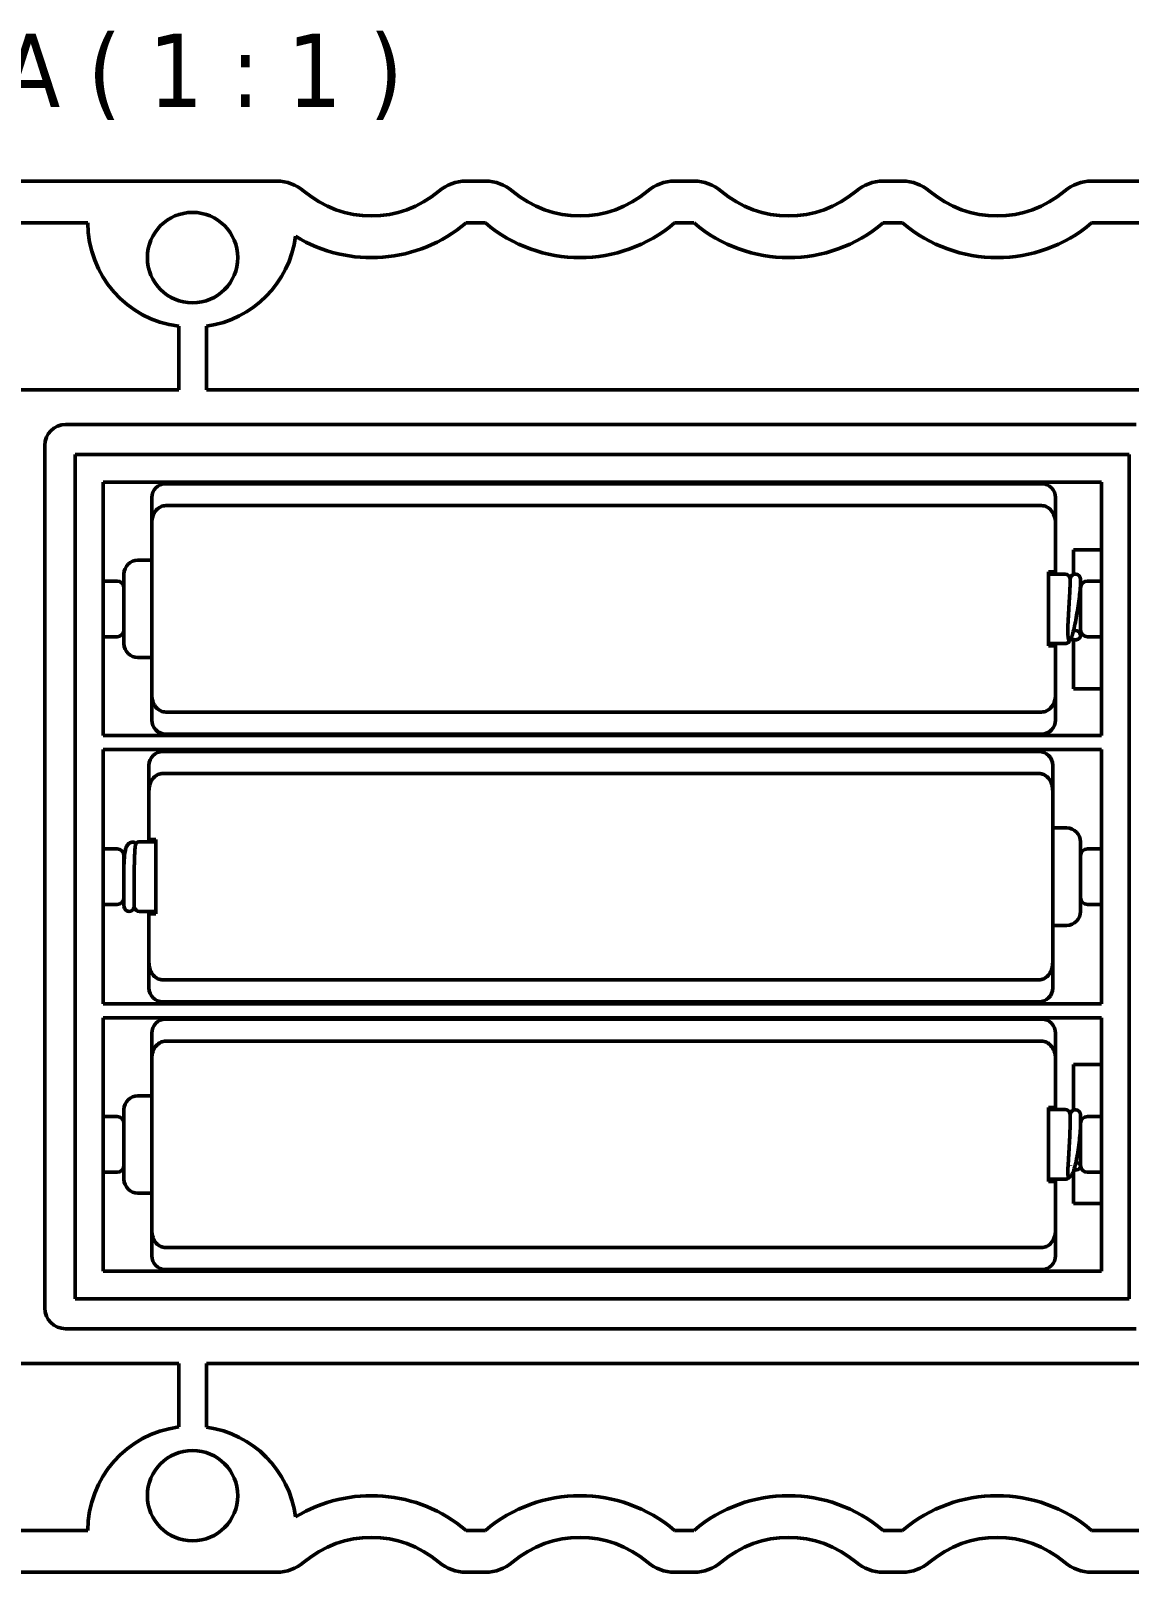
# Model space of a CAD drawing. Header units: millimetres. Extents: x -106 to 841, y -50 to 594.
# Drawn here: x 303.8 to 382.8, y 287.5 to 398.3 of the extents above; entities that cross this region are included whole.
import ezdxf

# ---------------------------------------------------------------- set-up
doc = ezdxf.new("R2010")
doc.units = ezdxf.units.MM
doc.layers.add('Symbol (ISO)', color=7, linetype='Continuous', lineweight=25)
doc.layers.add('Visible (ISO)', color=7, linetype='Continuous', lineweight=50)
doc.styles.add('Label Text (ISO)', font='tahoma.ttf')

msp = doc.modelspace()

# ---------------------------------------------------------------- linework, layer by layer
at = {"layer": 'Visible (ISO)'}
for p, q in [((321.53, 387.518), (233.331, 387.518)), ((336.53, 387.518), (335.132, 387.518)), ((351.53, 387.518), (350.132, 387.518)), ((366.53, 387.518), (365.132, 387.518)), ((413.331, 387.518), (380.132, 387.518)), ((239.831, 384.518), (307.93, 384.518)), ((335.132, 384.518), (336.53, 384.518)), ((350.132, 384.518), (351.53, 384.518)), ((365.132, 384.518), (366.53, 384.518)), ((380.132, 384.518), (406.331, 384.518)), ((314.466, 377.081), (314.466, 372.518)), ((316.466, 372.518), (316.466, 377.09)), ((314.466, 372.518), (302.831, 372.518)), ((387.331, 372.518), (316.466, 372.518)), ((306.331, 370.018), (383.331, 370.018)), ((304.831, 306.518), (304.831, 368.518)), ((382.831, 367.868), (307.031, 367.868)), ((307.031, 367.868), (307.031, 307.168)), ((382.831, 307.168), (382.831, 367.868)), ((309.031, 347.668), (309.031, 365.868)), ((309.031, 365.868), (380.831, 365.868)), ((376.531, 365.768), (313.531, 365.768)), ((380.831, 365.868), (380.831, 347.668)), ((312.531, 362.936), (312.531, 364.768)), ((377.531, 364.768), (377.531, 362.936)), ((376.531, 364.188), (313.531, 364.188)), ((312.531, 362.936), (312.531, 350.6)), ((377.531, 359.434), (377.531, 362.936)), ((312.531, 360.268), (311.531, 360.268)), ((378.831, 361.018), (380.831, 361.018)), ((378.831, 359.247), (378.831, 361.018)), ((310.531, 354.268), (310.531, 359.268)), ((377.031, 354.102), (377.031, 359.434)), ((377.031, 359.434), (377.531, 359.434)), ((378.216, 359.268), (377.031, 359.268)), ((377.531, 359.434), (377.531, 359.268)), ((309.031, 358.768), (310.031, 358.768)), ((378.586, 358.726), (378.586, 358.954)), ((379.331, 358.671), (379.331, 358.893)), ((379.331, 358.268), (379.331, 358.671)), ((379.331, 355.268), (379.331, 358.268)), ((380.831, 358.768), (379.831, 358.768)), ((309.031, 354.768), (310.031, 354.768)), ((379.331, 354.866), (379.331, 355.268)), ((380.831, 354.768), (379.831, 354.768)), ((378.216, 354.268), (377.031, 354.268)), ((377.531, 354.102), (377.031, 354.102)), ((377.531, 354.268), (377.531, 354.102)), ((377.531, 350.6), (377.531, 354.102)), ((378.831, 351.018), (378.831, 354.549)), ((312.531, 353.268), (311.531, 353.268)), ((312.531, 348.768), (312.531, 350.6)), ((377.531, 350.6), (377.531, 348.768)), ((380.831, 351.018), (378.831, 351.018)), ((313.531, 349.349), (376.531, 349.349)), ((380.831, 347.668), (309.031, 347.668)), ((376.531, 347.768), (313.531, 347.768)), ((309.031, 328.368), (309.031, 346.668)), ((309.031, 346.668), (380.831, 346.668)), ((313.331, 346.518), (376.331, 346.518)), ((380.831, 346.668), (380.831, 328.368)), ((312.331, 343.686), (312.331, 345.518)), ((376.331, 344.938), (313.331, 344.938)), ((377.331, 345.518), (377.331, 343.686)), ((312.331, 343.686), (312.331, 340.184)), ((377.331, 331.35), (377.331, 343.686)), ((312.331, 340.184), (312.831, 340.184)), ((312.331, 340.018), (312.331, 340.184)), ((312.831, 340.184), (312.831, 334.852)), ((377.331, 341.018), (378.331, 341.018)), ((309.031, 339.518), (310.031, 339.518)), ((312.831, 340.018), (311.646, 340.018)), ((379.331, 340.018), (379.331, 335.018)), ((380.831, 339.518), (379.831, 339.518)), ((310.531, 339.018), (310.531, 338.145)), ((310.531, 338.145), (310.531, 335.393)), ((311.276, 338.163), (311.276, 335.332)), ((309.031, 335.518), (310.031, 335.518)), ((312.831, 335.018), (311.646, 335.018)), ((312.331, 334.852), (312.331, 335.018)), ((312.831, 334.852), (312.331, 334.852)), ((312.331, 334.852), (312.331, 331.35)), ((380.831, 335.518), (379.831, 335.518)), ((377.331, 334.018), (378.331, 334.018)), ((312.331, 329.518), (312.331, 331.35)), ((377.331, 331.35), (377.331, 329.518)), ((313.331, 330.099), (376.331, 330.099)), ((380.831, 328.368), (309.031, 328.368)), ((313.331, 328.518), (376.331, 328.518)), ((309.031, 309.168), (309.031, 327.368)), ((309.031, 327.368), (380.831, 327.368)), ((376.531, 327.268), (313.531, 327.268)), ((380.831, 327.368), (380.831, 309.168)), ((312.531, 324.436), (312.531, 326.268)), ((377.531, 326.268), (377.531, 324.436)), ((376.531, 325.688), (313.531, 325.688)), ((312.531, 324.436), (312.531, 312.1)), ((377.531, 320.934), (377.531, 324.436)), ((378.831, 324.018), (380.831, 324.018)), ((378.831, 320.747), (378.831, 324.018)), ((312.531, 321.768), (311.531, 321.768)), ((309.031, 320.268), (310.031, 320.268)), ((310.531, 315.768), (310.531, 320.768)), ((377.031, 315.602), (377.031, 320.934)), ((377.031, 320.934), (377.531, 320.934)), ((378.216, 320.768), (377.031, 320.768)), ((377.531, 320.934), (377.531, 320.768)), ((378.586, 319.876), (378.586, 320.454)), ((379.331, 319.832), (379.331, 320.393)), ((380.831, 320.268), (379.831, 320.268)), ((379.331, 319.768), (379.331, 319.832)), ((379.331, 316.768), (379.331, 319.768)), ((309.031, 316.268), (310.031, 316.268)), ((378.831, 314.018), (378.831, 316.366)), ((379.331, 316.705), (379.331, 316.768)), ((380.831, 316.268), (379.831, 316.268)), ((312.531, 314.768), (311.531, 314.768)), ((378.216, 315.768), (377.031, 315.768)), ((377.531, 315.602), (377.031, 315.602)), ((377.531, 315.768), (377.531, 315.602)), ((377.531, 312.1), (377.531, 315.602)), ((380.831, 314.018), (378.831, 314.018)), ((312.531, 310.268), (312.531, 312.1)), ((377.531, 312.1), (377.531, 310.268)), ((313.531, 310.849), (376.531, 310.849)), ((380.831, 309.168), (309.031, 309.168)), ((376.531, 309.268), (313.531, 309.268)), ((307.031, 307.168), (382.831, 307.168)), ((383.331, 305.018), (306.331, 305.018)), ((302.831, 302.518), (314.466, 302.518)), ((314.466, 302.518), (314.466, 297.956)), ((316.466, 297.947), (316.466, 302.518)), ((316.466, 302.518), (387.331, 302.518)), ((307.93, 290.518), (279.831, 290.518)), ((336.53, 290.518), (335.132, 290.518)), ((351.53, 290.518), (350.132, 290.518)), ((366.53, 290.518), (365.132, 290.518)), ((389.831, 290.518), (380.132, 290.518)), ((276.831, 287.518), (321.53, 287.518)), ((335.132, 287.518), (336.53, 287.518)), ((350.132, 287.518), (351.53, 287.518)), ((365.132, 287.518), (366.53, 287.518)), ((380.132, 287.518), (389.831, 287.518))]:
    msp.add_line(p, q, dxfattribs=at)
for centre in [(315.466, 382.018), (315.466, 293.018)]:
    msp.add_circle(centre, 3.25, dxfattribs=at)
for centre, radius, start, end in [((321.53, 384.518), 3, 49.63241, 90), ((328.331, 392.518), 7.5, 229.63241, 310.36759), ((335.132, 384.518), 3, 90, 130.36759), ((336.53, 384.518), 3, 49.63241, 90), ((343.331, 392.518), 7.5, 229.63241, 310.36759), ((350.132, 384.518), 3, 90, 130.36759), ((351.53, 384.518), 3, 49.63241, 90), ((358.331, 392.518), 7.5, 229.63241, 310.36759), ((365.132, 384.518), 3, 90, 130.36759), ((366.53, 384.518), 3, 49.63241, 90), ((373.331, 392.518), 7.5, 229.63241, 310.36759), ((380.132, 384.518), 3, 90, 130.36759), ((315.43, 384.518), 7.5, 180, 262.61146), ((328.331, 392.518), 10.5, 238.64883, 310.36759), ((343.331, 392.518), 10.5, 229.63241, 310.36759), ((358.331, 392.518), 10.5, 229.63241, 310.36759), ((373.331, 392.518), 10.5, 229.63241, 310.36759), ((315.43, 384.518), 7.5, 277.93615, 352.59248), ((306.331, 368.518), 1.5, 90, 180), ((313.531, 364.768), 1, 90, 180), ((376.531, 364.768), 1, 0, 90), ((311.531, 359.268), 1, 90, 180), ((378.216, 358.893), 0.375, 9.36679, 90), ((378.956, 358.893), 0.375, 0, 170.63321), ((310.031, 358.268), 0.5, 0, 90), ((379.831, 358.268), 0.5, 90, 180), ((310.031, 355.268), 0.5, 270, 0), ((379.831, 355.268), 0.5, 180, 270), ((311.531, 354.268), 1, 180, 270), ((378.216, 354.643), 0.375, 270, 341.76229), ((313.531, 348.768), 1, 180, 270), ((376.531, 348.768), 1, 270, 0), ((313.331, 345.518), 1, 90, 180), ((376.331, 345.518), 1, 0, 90), ((378.331, 340.018), 1, 0, 90), ((310.031, 339.018), 0.5, 0, 90), ((311.646, 339.643), 0.375, 90, 131.13989), ((379.831, 339.018), 0.5, 90, 180), ((310.031, 336.018), 0.5, 270, 0), ((379.831, 336.018), 0.5, 180, 270), ((310.906, 335.393), 0.375, 180, 350.63321), ((311.646, 335.393), 0.375, 189.36679, 270), ((378.331, 335.018), 1, 270, 0), ((313.331, 329.518), 1, 180, 270), ((376.331, 329.518), 1, 270, 0), ((313.531, 326.268), 1, 90, 180), ((376.531, 326.268), 1, 0, 90), ((311.531, 320.768), 1, 90, 180), ((310.031, 319.768), 0.5, 0, 90), ((378.216, 320.393), 0.375, 9.36679, 90), ((378.956, 320.393), 0.375, 0, 170.63321), ((379.831, 319.768), 0.5, 90, 180), ((310.031, 316.768), 0.5, 270, 0), ((378.216, 316.143), 0.375, 270, 320.83316), ((379.831, 316.768), 0.5, 180, 270), ((311.531, 315.768), 1, 180, 270), ((313.531, 310.268), 1, 180, 270), ((376.531, 310.268), 1, 270, 0), ((306.331, 306.518), 1.5, 180, 270), ((315.43, 290.518), 7.5, 97.38854, 180), ((315.43, 290.518), 7.5, 7.40752, 82.06385), ((328.331, 282.518), 10.5, 49.63241, 121.35117), ((343.331, 282.518), 10.5, 49.63241, 130.36759), ((358.331, 282.518), 10.5, 49.63241, 130.36759), ((373.331, 282.518), 10.5, 49.63241, 130.36759), ((328.331, 282.518), 7.5, 49.63241, 130.36759), ((343.331, 282.518), 7.5, 49.63241, 130.36759), ((358.331, 282.518), 7.5, 49.63241, 130.36759), ((373.331, 282.518), 7.5, 49.63241, 130.36759), ((321.53, 290.518), 3, 270, 310.36759), ((335.132, 290.518), 3, 229.63241, 270), ((336.53, 290.518), 3, 270, 310.36759), ((350.132, 290.518), 3, 229.63241, 270), ((351.53, 290.518), 3, 270, 310.36759), ((365.132, 290.518), 3, 229.63241, 270), ((366.53, 290.518), 3, 270, 310.36759), ((380.132, 290.518), 3, 229.63241, 270)]:
    msp.add_arc(centre, radius, start, end, dxfattribs=at)
for centre, ratio, start_param, end_param in [((378.956, 354.866), 0.895277, 3.7932304, 8.2245384), ((378.956, 316.705), 0.7356082, 4.4415493, 7.7472618)]:
    msp.add_ellipse(centre, major_axis=(0.375, 0), ratio=ratio, start_param=start_param, end_param=end_param, dxfattribs=at)
for points, knots in [([(313.531, 364.188), (313.416, 364.188), (313.281, 364.157), (313.061, 364.055), (312.94, 363.962), (312.758, 363.757), (312.672, 363.605), (312.563, 363.308), (312.531, 363.106), (312.531, 362.936)], [0, 0, 0, 0, 0.0345339, 0.0345339, 0.07273921, 0.07273921, 0.11658889, 0.11658889, 0.16759652, 0.16759652, 0.16759652, 0.16759652]), ([(377.531, 362.936), (377.531, 363.106), (377.498, 363.308), (377.39, 363.605), (377.303, 363.757), (377.122, 363.962), (377.001, 364.055), (376.781, 364.157), (376.646, 364.188), (376.531, 364.188)], [-0.16759652, -0.16759652, -0.16759652, -0.16759652, -0.11658889, -0.11658889, -0.07273921, -0.07273921, -0.0345339, -0.0345339, 0, 0, 0, 0]), ([(378.586, 358.726), (378.586, 358.692), (378.585, 358.657), (378.583, 358.502), (378.576, 358.326), (378.55, 357.836), (378.535, 357.582), (378.502, 357.031), (378.483, 356.74), (378.449, 356.156), (378.434, 355.871), (378.416, 355.357), (378.414, 355.133), (378.423, 354.956), (378.428, 354.851), (378.438, 354.76), (378.465, 354.622), (378.48, 354.576), (378.516, 354.513), (378.542, 354.493), (378.562, 354.515)], [-0.40232905, -0.40232905, -0.40232905, -0.40232905, -0.38006134, -0.38006134, -0.30185643, -0.30185643, -0.23425264, -0.23425264, -0.16105192, -0.16105192, -0.0816114, -0.0816114, 0, 0, 0, 0.0483492, 0.0483492, 0.09264578, 0.09264578, 0.1421972, 0.1421972, 0.1421972, 0.1421972]), ([(379.331, 358.671), (379.331, 358.517), (379.318, 358.319), (379.279, 357.896), (379.255, 357.688), (379.199, 357.253), (379.167, 357.025), (379.096, 356.571), (379.058, 356.344), (378.979, 355.911), (378.938, 355.705), (378.858, 355.331), (378.818, 355.165), (378.74, 354.875), (378.706, 354.764), (378.637, 354.618), (378.62, 354.577), (378.562, 354.515)], [4.712389, 4.712389, 4.712389, 4.712389, 5.1416518, 5.1416518, 5.4750239, 5.4750239, 5.8009865, 5.8009865, 6.1254032, 6.1254032, 6.4508798, 6.4508798, 6.7819355, 6.7819355, 7.1415647, 7.1415647, 7.2833237, 7.2833237, 7.2833237, 7.2833237]), ([(312.531, 350.6), (312.531, 350.43), (312.563, 350.229), (312.672, 349.932), (312.758, 349.779), (312.94, 349.575), (313.061, 349.481), (313.281, 349.38), (313.416, 349.349), (313.531, 349.349)], [-0.16759652, -0.16759652, -0.16759652, -0.16759652, -0.11658889, -0.11658889, -0.07273921, -0.07273921, -0.0345339, -0.0345339, 0, 0, 0, 0]), ([(376.531, 349.349), (376.646, 349.349), (376.781, 349.38), (377.001, 349.481), (377.122, 349.575), (377.303, 349.779), (377.39, 349.932), (377.498, 350.229), (377.531, 350.43), (377.531, 350.6)], [0, 0, 0, 0, 0.0345339, 0.0345339, 0.07273921, 0.07273921, 0.11658889, 0.11658889, 0.16759652, 0.16759652, 0.16759652, 0.16759652]), ([(313.331, 344.938), (313.216, 344.938), (313.081, 344.907), (312.861, 344.805), (312.74, 344.712), (312.558, 344.507), (312.472, 344.355), (312.363, 344.058), (312.331, 343.856), (312.331, 343.686)], [0, 0, 0, 0, 0.0345339, 0.0345339, 0.07273921, 0.07273921, 0.11658889, 0.11658889, 0.16759652, 0.16759652, 0.16759652, 0.16759652]), ([(377.331, 343.686), (377.331, 343.856), (377.298, 344.058), (377.19, 344.355), (377.103, 344.507), (376.922, 344.712), (376.801, 344.805), (376.581, 344.907), (376.446, 344.938), (376.331, 344.938)], [-0.16759652, -0.16759652, -0.16759652, -0.16759652, -0.11658889, -0.11658889, -0.07273921, -0.07273921, -0.0345339, -0.0345339, 0, 0, 0, 0]), ([(311.404, 339.93), (311.353, 339.964), (311.282, 339.994), (311.142, 340.006), (311.08, 339.998), (310.97, 339.961), (310.924, 339.933), (310.839, 339.866), (310.806, 339.825), (310.729, 339.713), (310.701, 339.643), (310.641, 339.46), (310.616, 339.341), (310.575, 339.067), (310.559, 338.913), (310.538, 338.577), (310.532, 338.395), (310.531, 338.186), (310.531, 338.166), (310.531, 338.145)], [3.3271005, 3.3271005, 3.3271005, 3.3271005, 3.4224023, 3.4224023, 3.4911791, 3.4911791, 3.5630614, 3.5630614, 3.6593738, 3.6593738, 3.8500844, 3.8500844, 4.1277617, 4.1277617, 4.405439, 4.405439, 4.6831163, 4.6831163, 4.712389, 4.712389, 4.712389, 4.712389]), ([(311.276, 338.163), (311.276, 338.211), (311.276, 338.259), (311.277, 338.481), (311.28, 338.65), (311.296, 339.13), (311.31, 339.337), (311.335, 339.638), (311.352, 339.771), (311.38, 339.892), (311.39, 339.918), (311.399, 339.926)], [-0.52525219, -0.52525219, -0.52525219, -0.52525219, -0.51958053, -0.51958053, -0.49870496, -0.49870496, -0.46077633, -0.46077633, -0.41119122, -0.41119122, -0.384928, -0.384928, -0.384928, -0.384928]), ([(312.331, 331.35), (312.331, 331.18), (312.363, 330.979), (312.472, 330.682), (312.558, 330.529), (312.74, 330.325), (312.861, 330.231), (313.081, 330.13), (313.216, 330.099), (313.331, 330.099)], [-0.16759652, -0.16759652, -0.16759652, -0.16759652, -0.11658889, -0.11658889, -0.07273921, -0.07273921, -0.0345339, -0.0345339, 0, 0, 0, 0]), ([(376.331, 330.099), (376.446, 330.099), (376.581, 330.13), (376.801, 330.231), (376.922, 330.325), (377.103, 330.529), (377.19, 330.682), (377.298, 330.979), (377.331, 331.18), (377.331, 331.35)], [0, 0, 0, 0, 0.0345339, 0.0345339, 0.07273921, 0.07273921, 0.11658889, 0.11658889, 0.16759652, 0.16759652, 0.16759652, 0.16759652]), ([(313.531, 325.688), (313.416, 325.688), (313.281, 325.657), (313.061, 325.555), (312.94, 325.462), (312.758, 325.257), (312.672, 325.105), (312.563, 324.808), (312.531, 324.606), (312.531, 324.436)], [0, 0, 0, 0, 0.0345339, 0.0345339, 0.07273921, 0.07273921, 0.11658889, 0.11658889, 0.16759652, 0.16759652, 0.16759652, 0.16759652]), ([(377.531, 324.436), (377.531, 324.606), (377.498, 324.808), (377.39, 325.105), (377.303, 325.257), (377.122, 325.462), (377.001, 325.555), (376.781, 325.657), (376.646, 325.688), (376.531, 325.688)], [-0.16759652, -0.16759652, -0.16759652, -0.16759652, -0.11658889, -0.11658889, -0.07273921, -0.07273921, -0.0345339, -0.0345339, 0, 0, 0, 0]), ([(378.586, 319.876), (378.586, 319.826), (378.585, 319.774), (378.583, 319.548), (378.576, 319.308), (378.55, 318.72), (378.535, 318.438), (378.502, 317.859), (378.483, 317.571), (378.449, 317.022), (378.434, 316.772), (378.416, 316.351), (378.414, 316.186), (378.423, 316.073), (378.428, 316.006), (378.438, 315.957), (378.464, 315.902), (378.479, 315.894), (378.495, 315.901)], [-0.40232905, -0.40232905, -0.40232905, -0.40232905, -0.38006134, -0.38006134, -0.30185643, -0.30185643, -0.23425264, -0.23425264, -0.16105192, -0.16105192, -0.0816114, -0.0816114, 0, 0, 0, 0.0483492, 0.0483492, 0.09104575, 0.09104575, 0.09104575, 0.09104575]), ([(379.331, 319.832), (379.331, 319.653), (379.323, 319.446), (379.293, 319.01), (379.272, 318.782), (379.221, 318.321), (379.19, 318.087), (379.121, 317.633), (379.083, 317.413), (379.003, 317.005), (378.961, 316.818), (378.873, 316.484), (378.828, 316.343), (378.753, 316.172), (378.729, 316.125), (378.676, 316.047), (378.655, 316.02), (378.595, 315.962), (378.556, 315.929), (378.495, 315.901)], [4.712389, 4.712389, 4.712389, 4.712389, 5.0662911, 5.0662911, 5.3977741, 5.3977741, 5.7247928, 5.7247928, 6.0519775, 6.0519775, 6.3841354, 6.3841354, 6.7385044, 6.7385044, 6.8918144, 6.8918144, 6.9684695, 6.9684695, 7.0451245, 7.0451245, 7.0451245, 7.0451245]), ([(312.531, 312.1), (312.531, 311.93), (312.563, 311.729), (312.672, 311.432), (312.758, 311.279), (312.94, 311.075), (313.061, 310.981), (313.281, 310.88), (313.416, 310.849), (313.531, 310.849)], [-0.16759652, -0.16759652, -0.16759652, -0.16759652, -0.11658889, -0.11658889, -0.07273921, -0.07273921, -0.0345339, -0.0345339, 0, 0, 0, 0]), ([(376.531, 310.849), (376.646, 310.849), (376.781, 310.88), (377.001, 310.981), (377.122, 311.075), (377.303, 311.279), (377.39, 311.432), (377.498, 311.729), (377.531, 311.93), (377.531, 312.1)], [0, 0, 0, 0, 0.0345339, 0.0345339, 0.07273921, 0.07273921, 0.11658889, 0.11658889, 0.16759652, 0.16759652, 0.16759652, 0.16759652])]:
    msp.add_open_spline(points, degree=3, knots=knots, dxfattribs=at)
msp.add_open_spline([(378.604, 316.762), (378.604, 316.767), (378.604, 316.772), (378.604, 316.777)], degree=3, dxfattribs=at)

# ---------------------------------------------------------------- texts
at = {"layer": 'Symbol (ISO)', "insert": (295.244, 391.909), "char_height": 5.25, "attachment_point": 7, "style": 'Label Text (ISO)'}
msp.add_mtext('A-A ( 1 : 1 )', dxfattribs=at)

doc.saveas('drawing.dxf')
